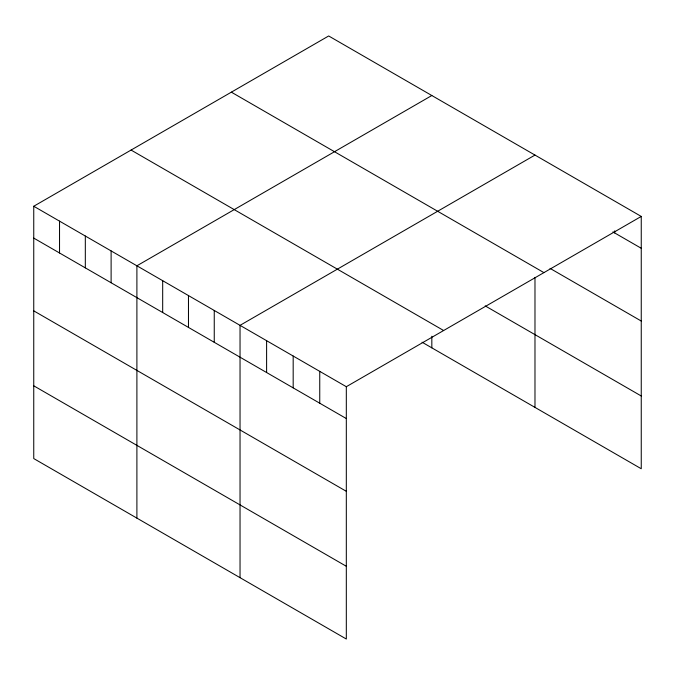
<?xml version="1.0" encoding="UTF-8"?>
<svg xmlns="http://www.w3.org/2000/svg" width="675" height="675" viewBox="0 0 675 675"><rect width="100%" height="100%" fill="white"/><g stroke="black" fill="none" stroke-linecap="round" stroke-linejoin="round"><path stroke-width="1.01" d="M33.75 206.255L346.317 386.707L346.317 639.031L33.75 458.57L33.75 206.255L328.683 35.969L641.25 216.43L641.25 468.745L422.052 342.2M431.831 95.521L136.898 265.798L136.898 518.122M534.98 155.073L240.038 325.35L240.038 577.673M346.317 386.707L641.25 216.43M612.908 231.913L641.25 248.273M550.032 268.372L641.25 321.03M231.356 92.163L543.923 272.624M485.182 305.885L641.25 395.989M131.077 150.061L443.644 330.514M33.75 238.098L346.317 418.551M33.75 310.854L346.317 491.307M33.75 385.813L346.317 566.274M614.68 230.884L614.68 232.934M534.98 277.374L534.98 407.396M431.831 336.243L431.831 347.844M319.748 371.368L319.748 403.211M293.178 356.029L293.178 387.872M266.608 340.689L266.608 372.541M214.253 310.466L214.253 342.309M188.468 295.574L188.468 327.426M162.683 280.69L162.683 312.533M111.113 250.914L111.113 282.757M85.32 236.031L85.32 267.874M59.535 221.138L59.535 252.982"/></g></svg>
